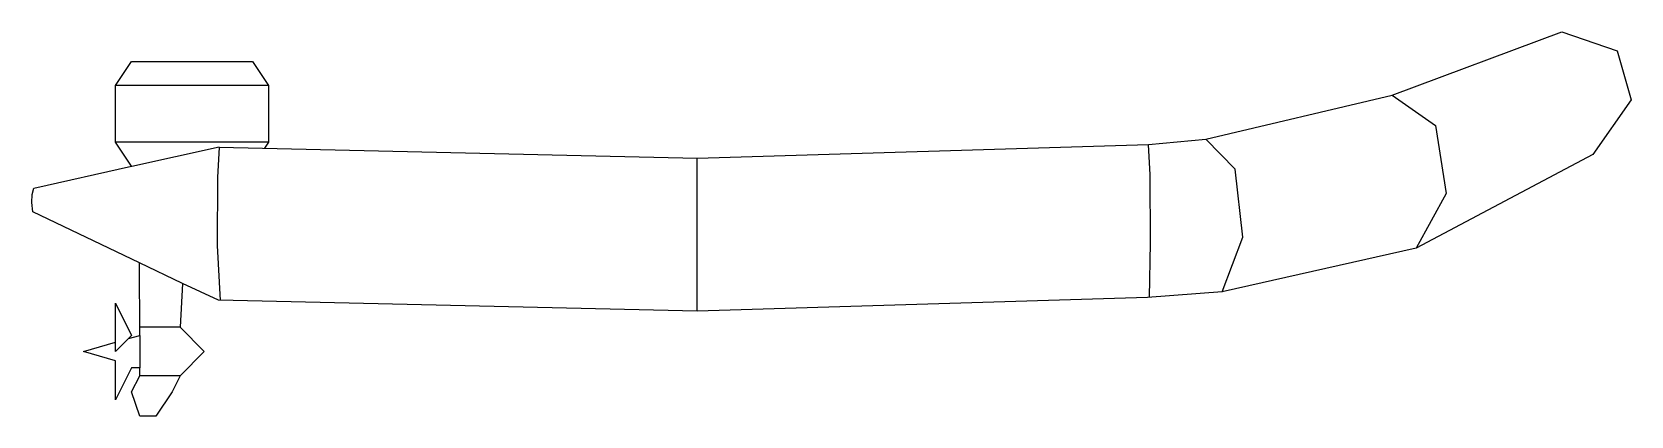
# Model space of a CAD drawing. Header units: millimetres. Extents: x -2187.36 to -2181.54, y 1586.63 to 1588.03.
import ezdxf

# ---------------------------------------------------------------- set-up
doc = ezdxf.new("R2010")
doc.units = ezdxf.units.MM
doc.header["$LTSCALE"] = 10
doc.layers.add('Embarcações', color=2, linetype='Continuous')

msp = doc.modelspace()

# ---------------------------------------------------------------- linework, layer by layer
at = {"layer": 'Embarcações'}
for p, q in [((-2182.4126, 1587.7987), (-2181.7957, 1588.0285)), ((-2181.7957, 1588.0285), (-2181.5935, 1587.9597)), ((-2181.5935, 1587.9597), (-2181.5436, 1587.7817)), ((-2187.0556, 1587.8334), (-2186.9974, 1587.9215)), ((-2186.9974, 1587.9215), (-2186.5573, 1587.9215)), ((-2186.5573, 1587.9215), (-2186.4992, 1587.8334)), ((-2187.0556, 1587.6283), (-2187.0556, 1587.8334)), ((-2186.4992, 1587.8334), (-2187.0556, 1587.8334)), ((-2186.4992, 1587.8334), (-2186.4992, 1587.6283)), ((-2183.0907, 1587.6389), (-2182.4126, 1587.7987)), ((-2181.5436, 1587.7817), (-2181.6828, 1587.5825)), ((-2183.2993, 1587.6189), (-2183.0907, 1587.6389)), ((-2186.9974, 1587.5402), (-2187.0556, 1587.6283)), ((-2186.4992, 1587.6283), (-2187.0556, 1587.6283)), ((-2186.679, 1587.609), (-2186.9968, 1587.5396)), ((-2186.679, 1587.609), (-2184.9398, 1587.569)), ((-2186.4992, 1587.6283), (-2186.5139, 1587.6054)), ((-2184.9398, 1587.569), (-2183.2993, 1587.6189)), ((-2181.6828, 1587.5825), (-2182.3245, 1587.2423)), ((-2187.3529, 1587.4603), (-2186.9974, 1587.5402)), ((-2187.36, 1587.4086), (-2187.3588, 1587.4374)), ((-2187.3564, 1587.3739), (-2187.36, 1587.4086)), ((-2187.3588, 1587.4374), (-2187.3529, 1587.4603)), ((-2186.9686, 1587.1888), (-2187.3564, 1587.3739)), ((-2182.3245, 1587.2423), (-2183.0307, 1587.0831)), ((-2186.9681, 1586.925), (-2186.9686, 1587.1888)), ((-2186.8123, 1587.1142), (-2186.9686, 1587.1888)), ((-2186.8123, 1587.1142), (-2186.8212, 1586.9544)), ((-2186.6819, 1587.0531), (-2186.8123, 1587.1142)), ((-2183.3022, 1587.0625), (-2184.9398, 1587.0132)), ((-2183.0307, 1587.0831), (-2183.3022, 1587.0625)), ((-2187.0562, 1586.8998), (-2187.0556, 1587.042)), ((-2187.0556, 1587.042), (-2186.9974, 1586.925)), ((-2184.9398, 1587.0132), (-2186.6819, 1587.0531)), ((-2186.8212, 1586.9544), (-2186.9681, 1586.9544)), ((-2186.8212, 1586.9544), (-2186.7336, 1586.8663)), ((-2187.1731, 1586.8663), (-2187.0562, 1586.8998)), ((-2187.0556, 1586.8663), (-2187.0562, 1586.8998)), ((-2187.0086, 1586.9133), (-2187.0556, 1586.8663)), ((-2186.9974, 1586.925), (-2187.0086, 1586.9133)), ((-2187.0086, 1586.9133), (-2186.9681, 1586.925)), ((-2186.9681, 1586.925), (-2186.9681, 1586.8075)), ((-2187.0556, 1586.8322), (-2187.1731, 1586.8663)), ((-2187.0556, 1586.6906), (-2187.0556, 1586.8322)), ((-2186.7336, 1586.8663), (-2186.8212, 1586.7781)), ((-2186.9974, 1586.8075), (-2187.0556, 1586.6906)), ((-2186.9681, 1586.8075), (-2186.9974, 1586.8075)), ((-2186.9974, 1586.7194), (-2186.9681, 1586.7781)), ((-2186.9681, 1586.7781), (-2186.9681, 1586.8075)), ((-2186.8212, 1586.7781), (-2186.9681, 1586.7781)), ((-2186.8212, 1586.7781), (-2186.8505, 1586.7194)), ((-2186.9681, 1586.6318), (-2186.9974, 1586.7194)), ((-2186.8505, 1586.7194), (-2186.9093, 1586.6318)), ((-2186.9093, 1586.6318), (-2186.9681, 1586.6318))]:
    msp.add_line(p, q, dxfattribs=at)
for points in [[(-2182.4126, 1587.7987), (-2182.2546, 1587.6889), (-2182.2158, 1587.4415), (-2182.3245, 1587.2423)], [(-2183.0307, 1587.0831), (-2182.9561, 1587.2817), (-2182.9831, 1587.529), (-2183.0907, 1587.6389)], [(-2186.679, 1587.609), (-2186.6848, 1587.4991), (-2186.686, 1587.2517), (-2186.6754, 1587.0525)], [(-2183.2951, 1587.0631), (-2183.291, 1587.2617), (-2183.2928, 1587.5091), (-2183.2993, 1587.6189)], [(-2184.9398, 1587.0132), (-2184.9398, 1587.2118), (-2184.9398, 1587.4591), (-2184.9398, 1587.569)]]:
    msp.add_lwpolyline(points, dxfattribs=at)

doc.saveas('drawing.dxf')
